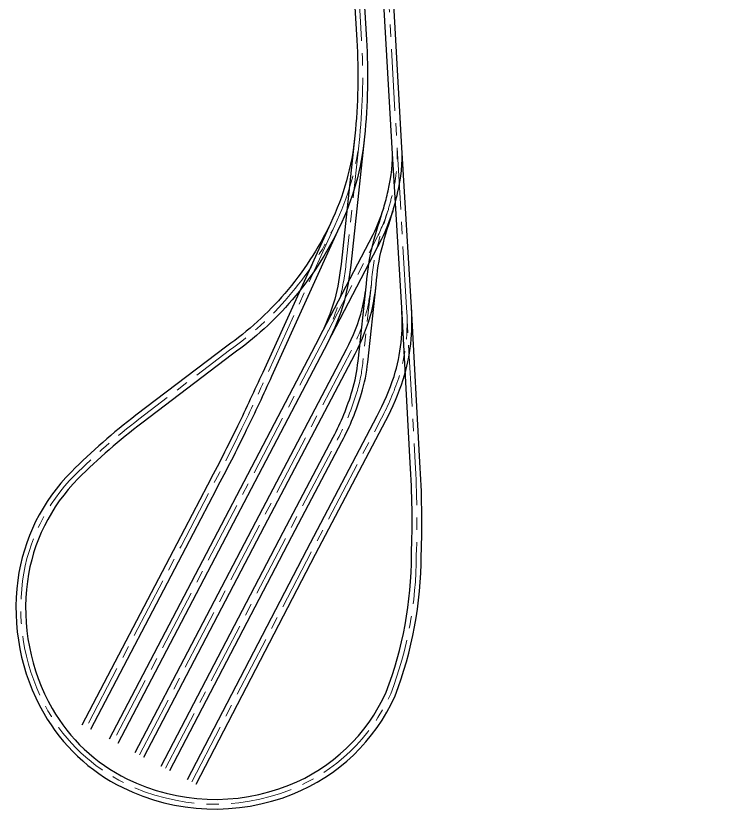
# Model space of a CAD drawing. Header units: metres. Extents: x 2498305 to 2504975, y 1114161 to 1117767.
# Drawn here: x 2499595.5 to 2499669.5, y 1114993 to 1115074.6 of the extents above; entities that cross this region are included whole.
import ezdxf

# ---------------------------------------------------------------- set-up
doc = ezdxf.new("R2010")
doc.units = ezdxf.units.M
doc.linetypes.add('AXESX2', pattern=[101.6, 63.5, -12.7, 12.7, -12.7])
doc.layers.add('AXES', color=7, linetype='AXESX2', lineweight=9)
doc.layers.add('RAILS', color=5, linetype='Continuous', true_color=0x0000ff)

msp = doc.modelspace()

# ---------------------------------------------------------------- linework, layer by layer
at = {"layer": 'AXES', "ltscale": 0.1, "flags": 128}
for points in [[(2499669.492, 1115131.21, 0.078389), (2499643.176, 1115113.788), (2499643.002, 1115113.628), (2499642.818, 1115113.458), (2499642.636, 1115113.288), (2499642.453, 1115113.117), (2499642.272, 1115112.945), (2499642.091, 1115112.773), (2499641.91, 1115112.6), (2499641.729, 1115112.427), (2499641.55, 1115112.254), (2499641.371, 1115112.078), (2499641.192, 1115111.903), (2499641.015, 1115111.728), (2499640.838, 1115111.551), (2499640.661, 1115111.374), (2499640.485, 1115111.197), (2499640.309, 1115111.018), (2499640.135, 1115110.839), (2499639.961, 1115110.659), (2499639.789, 1115110.479), (2499639.616, 1115110.297), (2499639.445, 1115110.116), (2499639.275, 1115109.932), (2499639.106, 1115109.749), (2499638.937, 1115109.564), (2499638.768, 1115109.378), (2499638.602, 1115109.192), (2499638.436, 1115109.005), (2499638.271, 1115108.818), (2499638.107, 1115108.628), (2499637.944, 1115108.439), (2499637.782, 1115108.249), (2499637.622, 1115108.057), (2499637.462, 1115107.865), (2499637.304, 1115107.671), (2499637.146, 1115107.477), (2499636.989, 1115107.282), (2499636.836, 1115107.087), (2499636.681, 1115106.889), (2499636.528, 1115106.69), (2499636.377, 1115106.492), (2499636.227, 1115106.291), (2499636.078, 1115106.091), (2499635.931, 1115105.889), (2499635.785, 1115105.685), (2499635.64, 1115105.481), (2499635.497, 1115105.276), (2499635.355, 1115105.07), (2499635.215, 1115104.863), (2499635.076, 1115104.655), (2499634.939, 1115104.447), (2499634.804, 1115104.237), (2499634.67, 1115104.025), (2499634.537, 1115103.813), (2499634.407, 1115103.6), (2499634.277, 1115103.386), (2499634.151, 1115103.171), (2499634.025, 1115102.955), (2499633.901, 1115102.737), (2499633.78, 1115102.519), (2499633.659, 1115102.299), (2499633.54, 1115102.079), (2499633.425, 1115101.858), (2499633.377, 1115101.767, 0.018509), (2499632.477, 1115099.851, 0.042671), (2499630.786, 1115094.164, 0.050017), (2499630.249, 1115088.601, 0.013808), (2499630.429, 1115082.901), (2499631.064, 1115072.162, -0.039276), (2499630.871, 1115062.239, -0.087597), (2499628.305, 1115053.063, -0.065018), (2499623.545, 1115045.754, -0.063417), (2499617.482, 1115040.251), (2499608.154, 1115033.146, 0.033744), (2499601.554, 1115027.377, 0.164473), (2499596.187, 1115016.517, 0.164083), (2499598.793, 1115003.134, 0.150044), (2499606.704, 1114995.686, 0.212074), (2499623.762, 1114995.014, 0.195031), (2499634.054, 1115004.867, 0.090857), (2499636.691, 1115019.146, 0.025757), (2499636.563, 1115028.695), (2499635.688, 1115044.615), (2499634.715, 1115061.066), (2499633.624, 1115080.129, -0.025193), (2499633.578, 1115086.779, -0.044741), (2499634.438, 1115093.203, -0.048407), (2499636.092, 1115098.222, -0.060082), (2499639.749, 1115104.418), (2499639.902, 1115104.617), (2499640.057, 1115104.815), (2499640.214, 1115105.01), (2499640.371, 1115105.203), (2499640.529, 1115105.397), (2499640.691, 1115105.589), (2499640.853, 1115105.779), (2499641.016, 1115105.967), (2499641.181, 1115106.156), (2499641.348, 1115106.343), (2499641.515, 1115106.528), (2499641.684, 1115106.712), (2499641.854, 1115106.896), (2499642.025, 1115107.077), (2499642.198, 1115107.258), (2499642.372, 1115107.438), (2499642.547, 1115107.617), (2499642.723, 1115107.794), (2499642.9, 1115107.97), (2499643.079, 1115108.145), (2499643.258, 1115108.319), (2499643.439, 1115108.492), (2499643.62, 1115108.664), (2499643.803, 1115108.835), (2499643.986, 1115109.004), (2499644.171, 1115109.174), (2499644.357, 1115109.342), (2499644.542, 1115109.508), (2499644.729, 1115109.674), (2499644.917, 1115109.839), (2499645.107, 1115110.004), (2499645.296, 1115110.166), (2499645.485, 1115110.328), (2499645.678, 1115110.49), (2499645.869, 1115110.65), (2499646.062, 1115110.81), (2499646.254, 1115110.968), (2499646.448, 1115111.126), (2499646.643, 1115111.284), (2499646.839, 1115111.44), (2499647.034, 1115111.595), (2499647.23, 1115111.75), (2499647.428, 1115111.905), (2499647.625, 1115112.057), (2499647.822, 1115112.21), (2499648.022, 1115112.363), (2499648.22, 1115112.513), (2499648.419, 1115112.664), (2499648.619, 1115112.814), (2499648.819, 1115112.964), (2499649.021, 1115113.113), (2499649.222, 1115113.262), (2499649.424, 1115113.41), (2499649.625, 1115113.557), (2499649.827, 1115113.704), (2499650.029, 1115113.85), (2499650.233, 1115113.997), (2499650.436, 1115114.143), (2499650.639, 1115114.288), (2499650.843, 1115114.433), (2499651.047, 1115114.578), (2499651.251, 1115114.723), (2499651.455, 1115114.866), (2499651.659, 1115115.01), (2499651.864, 1115115.154), (2499652.069, 1115115.297), (2499652.273, 1115115.44), (2499652.48, 1115115.584), (2499652.685, 1115115.726), (2499652.89, 1115115.869), (2499653.097, 1115116.011), (2499653.301, 1115116.153), (2499653.506, 1115116.296), (2499653.713, 1115116.438), (2499653.935, 1115116.592), (2499660.312, 1115120.941)], [(2499630.871, 1115062.239), (2499629.449, 1115049.039, -0.036626), (2499628.778, 1115045.362, -0.053501), (2499627.13, 1115041.27), (2499615.137, 1115018.338), (2499605.53, 1114999.993)], [(2499627.13, 1115041.27), (2499632.701, 1115051.922, 0.034132), (2499633.814, 1115054.723, 0.009771), (2499634.279, 1115056.51, 0.070067), (2499634.715, 1115061.066, -1.577181)], [(2499610.889, 1114997.218), (2499623.447, 1115021.293), (2499628.594, 1115031.074, 0.047967), (2499630.576, 1115035.916, 0.049027), (2499631.195, 1115039.055), (2499632.066, 1115047.024, -0.04623), (2499632.688, 1115050.94, -0.013169), (2499633.814, 1115054.723, -1.698651)], [(2499628.305, 1115053.063), (2499621.344, 1115037.749, -0.006171), (2499618.748, 1115032.218, -0.010069), (2499615.643, 1115026.128), (2499612.487, 1115020.088), (2499602.73, 1115001.444)], [(2499608.204, 1114998.609), (2499620.62, 1115022.35), (2499629.953, 1115040.109, 0.05598), (2499631.618, 1115044.377, 0.027306), (2499632.066, 1115047.024, -1.421851)], [(2499613.585, 1114995.822), (2499625.884, 1115019.474), (2499633.108, 1115033.241, 0.040082), (2499634.877, 1115037.388, 0.093068), (2499635.688, 1115044.614, -1.269171)]]:
    msp.add_lwpolyline(points, format="xyb", dxfattribs=at)
at = {"layer": 'RAILS', "flags": 128}
for points in [[(2499629.93, 1115082.871), (2499630.565, 1115072.132, -0.039276), (2499630.373, 1115062.288, -0.087597), (2499627.854, 1115053.279, -0.065018), (2499623.165, 1115046.079, -0.063496), (2499617.187, 1115040.655), (2499607.851, 1115033.544, 0.033744), (2499601.2, 1115027.73, 0.164473), (2499595.691, 1115016.583, 0.164083), (2499598.358, 1115002.887, 0.150044), (2499606.483, 1114995.237, 0.212074), (2499623.947, 1114994.549, 0.195225), (2499634.516, 1115004.676, 0.09089), (2499637.191, 1115019.136, 0.025725), (2499637.062, 1115028.725), (2499636.187, 1115044.643), (2499635.214, 1115061.095), (2499634.123, 1115080.158, -0.025193)], [(2499630.928, 1115082.93), (2499631.563, 1115072.191, -0.039276), (2499631.368, 1115062.19, -0.087597), (2499628.756, 1115052.846, -0.065018), (2499623.925, 1115045.429, -0.063339), (2499617.777, 1115039.847), (2499608.457, 1115032.748, 0.033744), (2499601.907, 1115027.023, 0.164473), (2499596.682, 1115016.45, 0.164083), (2499599.227, 1115003.382, 0.150044), (2499606.925, 1114996.134, 0.212074), (2499623.577, 1114995.478, 0.194827), (2499633.592, 1115005.059, 0.090823), (2499636.191, 1115019.156, 0.025788), (2499636.064, 1115028.665), (2499635.189, 1115044.586), (2499634.216, 1115061.037), (2499633.125, 1115080.101, -0.025193)], [(2499630.374, 1115062.293), (2499628.952, 1115049.092, -0.03657), (2499628.295, 1115045.493, -0.053456), (2499626.688, 1115041.504), (2499614.694, 1115018.57), (2499605.087, 1115000.225)], [(2499631.368, 1115062.186), (2499629.946, 1115048.986, -0.036679), (2499629.26, 1115045.231, -0.053543), (2499627.572, 1115041.037), (2499615.58, 1115018.107), (2499605.973, 1114999.761)], [(2499626.687, 1115041.502), (2499632.254, 1115052.145, 0.033927), (2499633.335, 1115054.867, 0.009723), (2499633.793, 1115056.626, 0.070067), (2499634.216, 1115061.044, 0.070067)], [(2499627.573, 1115041.039), (2499633.148, 1115051.698, 0.03433), (2499634.293, 1115054.579, 0.009817), (2499634.766, 1115056.394, 0.070067), (2499635.215, 1115061.088, 0.070067)], [(2499610.445, 1114997.449), (2499623.004, 1115021.525), (2499628.151, 1115031.307, 0.047967), (2499630.097, 1115036.06, 0.049075), (2499630.697, 1115039.106), (2499631.568, 1115047.068, -0.046141), (2499632.205, 1115051.066, -0.013179), (2499633.338, 1115054.878, -0.013179)], [(2499611.332, 1114996.987), (2499623.889, 1115021.061), (2499629.036, 1115030.842, 0.047967), (2499631.054, 1115035.772, 0.048981), (2499631.692, 1115039.004), (2499632.564, 1115046.981, -0.046322), (2499633.172, 1115050.813, -0.013158), (2499634.289, 1115054.568, -0.013158)], [(2499627.85, 1115053.27), (2499620.889, 1115037.956, -0.006171), (2499618.298, 1115032.436, -0.010073), (2499615.201, 1115026.362), (2499612.044, 1115020.32), (2499602.287, 1115001.675)], [(2499628.76, 1115052.856), (2499621.8, 1115037.542, -0.006171), (2499619.198, 1115032.001, -0.010065), (2499616.085, 1115025.895), (2499612.93, 1115019.857), (2499603.173, 1115001.212)], [(2499607.761, 1114998.84), (2499620.177, 1115022.582), (2499629.51, 1115040.342, 0.055862), (2499631.133, 1115044.497, 0.027207), (2499631.569, 1115047.081, 0.027207)], [(2499608.647, 1114998.377), (2499621.063, 1115022.118), (2499630.396, 1115039.877, 0.056094), (2499632.104, 1115044.258, 0.0274), (2499632.563, 1115046.968, 0.0274)], [(2499613.141, 1114996.052), (2499625.44, 1115019.705), (2499632.665, 1115033.473, 0.040024), (2499634.4, 1115037.54, 0.092985), (2499635.19, 1115044.577, 0.092985)], [(2499614.028, 1114995.591), (2499626.327, 1115019.242), (2499633.551, 1115033.008, 0.040138), (2499635.353, 1115037.235, 0.093148), (2499636.187, 1115044.651, 0.093148)]]:
    msp.add_lwpolyline(points, format="xyb", dxfattribs=at)

doc.saveas('drawing.dxf')
